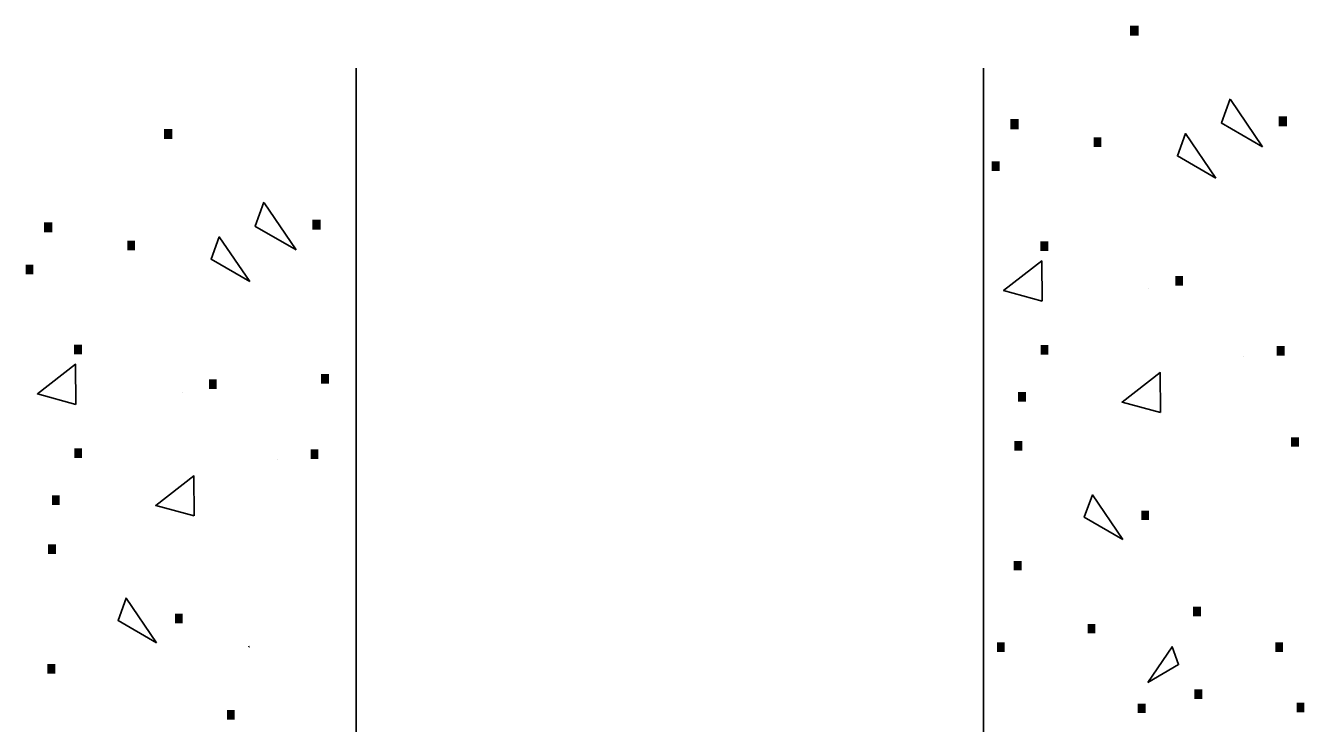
# Model space of a CAD drawing. Extents: x -881 to -726, y 593 to 666.
# Drawn here: x -810.6638 to -810.4089, y 610.157 to 610.296 of the extents above; entities that cross this region are included whole.
import ezdxf

# ---------------------------------------------------------------- set-up
doc = ezdxf.new("R2010")
doc.units = 0
doc.layers.add('es_DETAIL', color=7, linetype='Continuous')

msp = doc.modelspace()

# ---------------------------------------------------------------- linework, layer by layer
at = {"layer": 'es_DETAIL'}
for p, q in [((-810.5978885035429, 610.2874473069166), (-810.5978885035429, 610.1016357332371)), ((-810.4728885035429, 610.142569003975), (-810.4728885035429, 610.2874473069166))]:
    msp.add_line(p, q, dxfattribs=at)
for points in [[(-810.4237226475587, 610.2813492765144), (-810.4254561900262, 610.2765959244507)], [(-810.4172839508011, 610.2718495829722), (-810.423682161429, 610.2812343029162)], [(-810.4255173573825, 610.2766164304126), (-810.4172839508011, 610.2718495829722)], [(-810.6162583789172, 610.2607851513974), (-810.6179919213846, 610.2560317993338)], [(-810.6098196821596, 610.2512854578553), (-810.6162178927874, 610.2606701777993)], [(-810.6180530887409, 610.2560523052955), (-810.6098196821596, 610.2512854578553)], [(-810.4400059586527, 610.2435483761147), (-810.4400059586527, 610.2435483761147)], [(-810.4209937772504, 610.2300705259729), (-810.4209937772504, 610.2300705259729)], [(-810.6325416900111, 610.2229842509977), (-810.6325416900111, 610.2229842509977)], [(-810.6135295086088, 610.2095064008558), (-810.6135295086088, 610.2095064008558)], [(-810.6192410324114, 610.1723252361923), (-810.6192475172028, 610.17230017335), (-810.6191525237728, 610.1723252361923)]]:
    msp.add_lwpolyline(points, dxfattribs=at)
for points in [[(-810.4265598314091, 610.2655533763599), (-810.4326271424131, 610.2744601496545), (-810.4342502681629, 610.270009479609)], [(-810.6190955627675, 610.2449892512429), (-810.6251628737715, 610.2538960245375), (-810.6267859995214, 610.249445354492)], [(-810.4612122779733, 610.2411146514453), (-810.461275197976, 610.2490956769578), (-810.4688823840299, 610.2432062595544)], [(-810.6537480093317, 610.2205505263285), (-810.6538109293343, 610.2285315518409), (-810.6614181153884, 610.2226421344376)], [(-810.4376034310877, 610.2189066947573), (-810.4376674026782, 610.2268822870661), (-810.445274238203, 610.2209930449274)], [(-810.6301391624461, 610.1983425696402), (-810.6302031340366, 610.2063181619492), (-810.6378099695613, 610.2004289198105)], [(-810.4451163247702, 610.1936254727605), (-810.4511825841864, 610.2025322460551), (-810.4527994004095, 610.1980815760095)], [(-810.6376520561286, 610.1730613476434), (-810.6437183155448, 610.181968120938), (-810.645335131768, 610.1775174508925)], [(-810.4401510004168, 610.1651702871446), (-810.435302129129, 610.1722907633178), (-810.4340041192702, 610.1687302623343)]]:
    msp.add_lwpolyline(points, close=True, dxfattribs=at)

# ---------------------------------------------------------------- texts
for height, p in [(0.013102783830972423, (-810.4452588802973, 610.2939181590287)), (0.013102783830972423, (-810.4691315004529, 610.2753326169887)), (0.013102783830972423, (-810.4156642204613, 610.2758673493786)), (0.013102783830972423, (-810.6377946116556, 610.2733540339117)), (0.012268524536833027, (-810.4524556472829, 610.2717875392929)), (0.012268524536833027, (-810.4727230739741, 610.2670268261146)), (0.013102783830972423, (-810.6616672318113, 610.2547684918718)), (0.013102783830972423, (-810.6081999518196, 610.2553032242618)), (0.012268524536833027, (-810.6449913786413, 610.2512234141758)), (0.012268524536833027, (-810.463055126386, 610.25107651782)), (0.012268524536833027, (-810.6652588053324, 610.2464627009977)), (0.012268524536833027, (-810.4361821510083, 610.2441791535225)), (0.012268524536833027, (-810.6555908577444, 610.2305123927031)), (0.012268524536833027, (-810.4630172692257, 610.2304617166297)), (0.012268524536833027, (-810.415947148274, 610.2302396563421)), (0.012268524536833027, (-810.6063719924139, 610.2246995659435)), (0.012268524536833027, (-810.6287178823667, 610.2236150284056)), (0.012268524536833027, (-810.4674865173221, 610.221085409388)), (0.012268524536833027, (-810.4131068096602, 610.2121095818287)), (0.012268524536833027, (-810.6555530005841, 610.2098975915128)), (0.012268524536833027, (-810.6084828796323, 610.209675531225)), (0.012268524536833027, (-810.4682280619769, 610.2113485827999)), (0.012268524536833027, (-810.6600222486805, 610.2005212842711)), (0.012268524536833027, (-810.4429529742422, 610.1975095122532)), (0.012268524536833027, (-810.6607637933353, 610.190784457683)), (0.012268524536833027, (-810.4683551288346, 610.1874894127711)), (0.012268524536833027, (-810.6354887056006, 610.1769453871362)), (0.012268524536833027, (-810.4326128867933, 610.1783416506084)), (0.012268524536833027, (-810.4536535810374, 610.1749434446735)), (0.012268524536833027, (-810.4717216118712, 610.1712728775017)), (0.012268524536833027, (-810.4162514076738, 610.1712728775017)), (0.012268524536833027, (-810.6608908601929, 610.1669252876541)), (0.012268524536833027, (-810.4323536704037, 610.161877992209)), (0.012268524536833027, (-810.4436304448575, 610.1590804775589)), (0.012268524536833027, (-810.4119929847628, 610.159265796983)), (0.012268524536833027, (-810.6251486181517, 610.1577775254915))]:
    msp.add_text('.', height=height, dxfattribs=at).set_placement(p)

doc.saveas('drawing.dxf')
